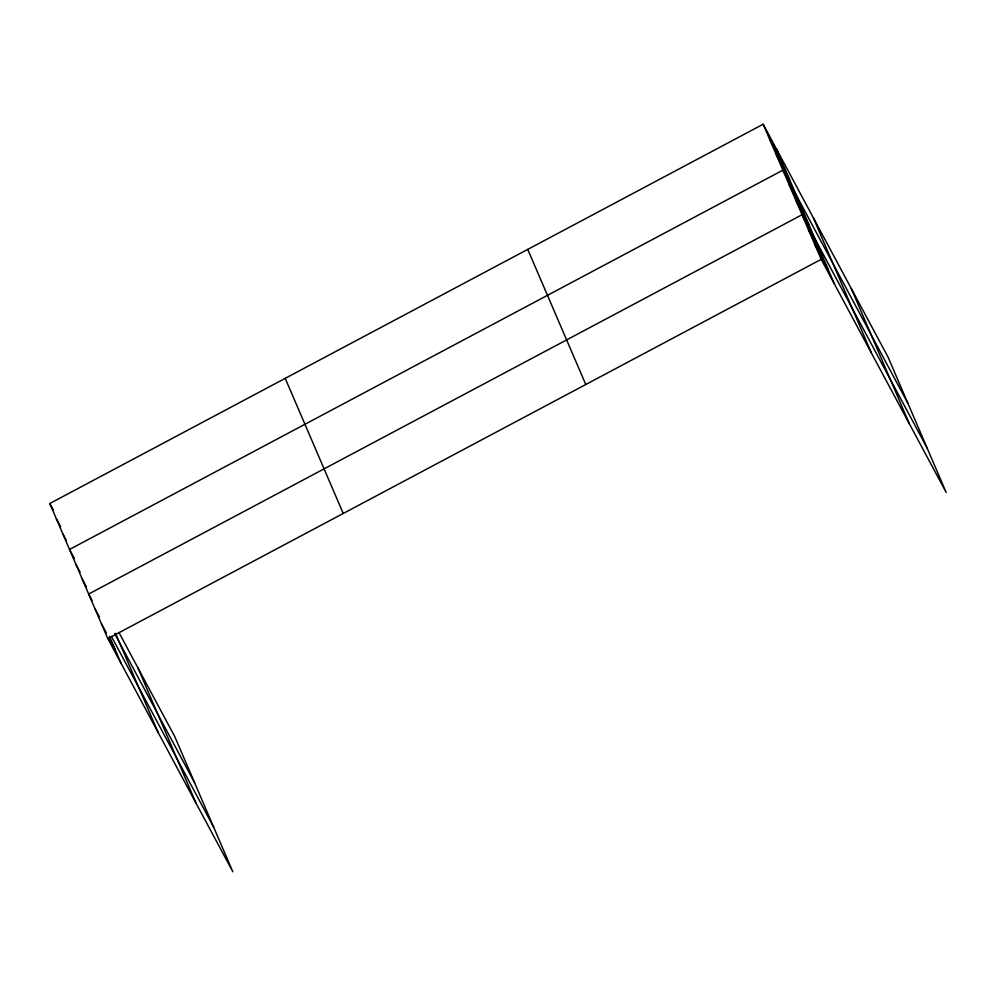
<?xml version="1.0" encoding="UTF-8"?>
<svg xmlns="http://www.w3.org/2000/svg" width="996" height="996" viewBox="0 0 996 996"><rect width="100%" height="100%" fill="white"/><g stroke="black" fill="none" stroke-linecap="round" stroke-linejoin="round"><path stroke-width="1.49" d="M118.96 632.497L174.81 736.654L232.827 871.774L107.817 638.635L49.8 503.515L763.173 124.226L888.183 357.365L946.2 492.485L821.19 259.346L763.173 124.226M107.817 638.635L821.19 259.346M769.746 139.54L783.055 164.365M776.32 154.853L789.629 179.678M907.904 403.305L782.893 170.167L69.533 549.456L74.426 558.594M789.28 185.032L802.589 209.857M795.655 199.897L808.976 224.71M927.052 447.901L802.041 214.75L88.669 594.039L92.18 600.576M808.428 229.615L821.737 254.441M814.803 244.481L828.112 269.306M49.8 503.515L53.298 510.039M56.374 518.829L60.582 526.66M62.947 534.142L66.458 540.666M114.64 633.581L194.544 782.595M75.908 564.309L80.116 572.152M82.294 579.174L86.49 587.018M111.378 636.394L213.692 827.19M95.056 608.905L99.264 616.748M101.443 623.77L106.348 632.908M109.149 638.137L114.752 648.595M851.319 288.628L909.336 423.748M813.334 217.8L871.363 352.92M776.482 149.051L834.499 284.171M527.755 249.386L585.773 384.506M285.217 378.343L343.234 513.463M137.946 667.905L195.975 803.025M115.511 633.282L157.991 732.197M109.523 636.432L121.126 663.461"/></g></svg>
